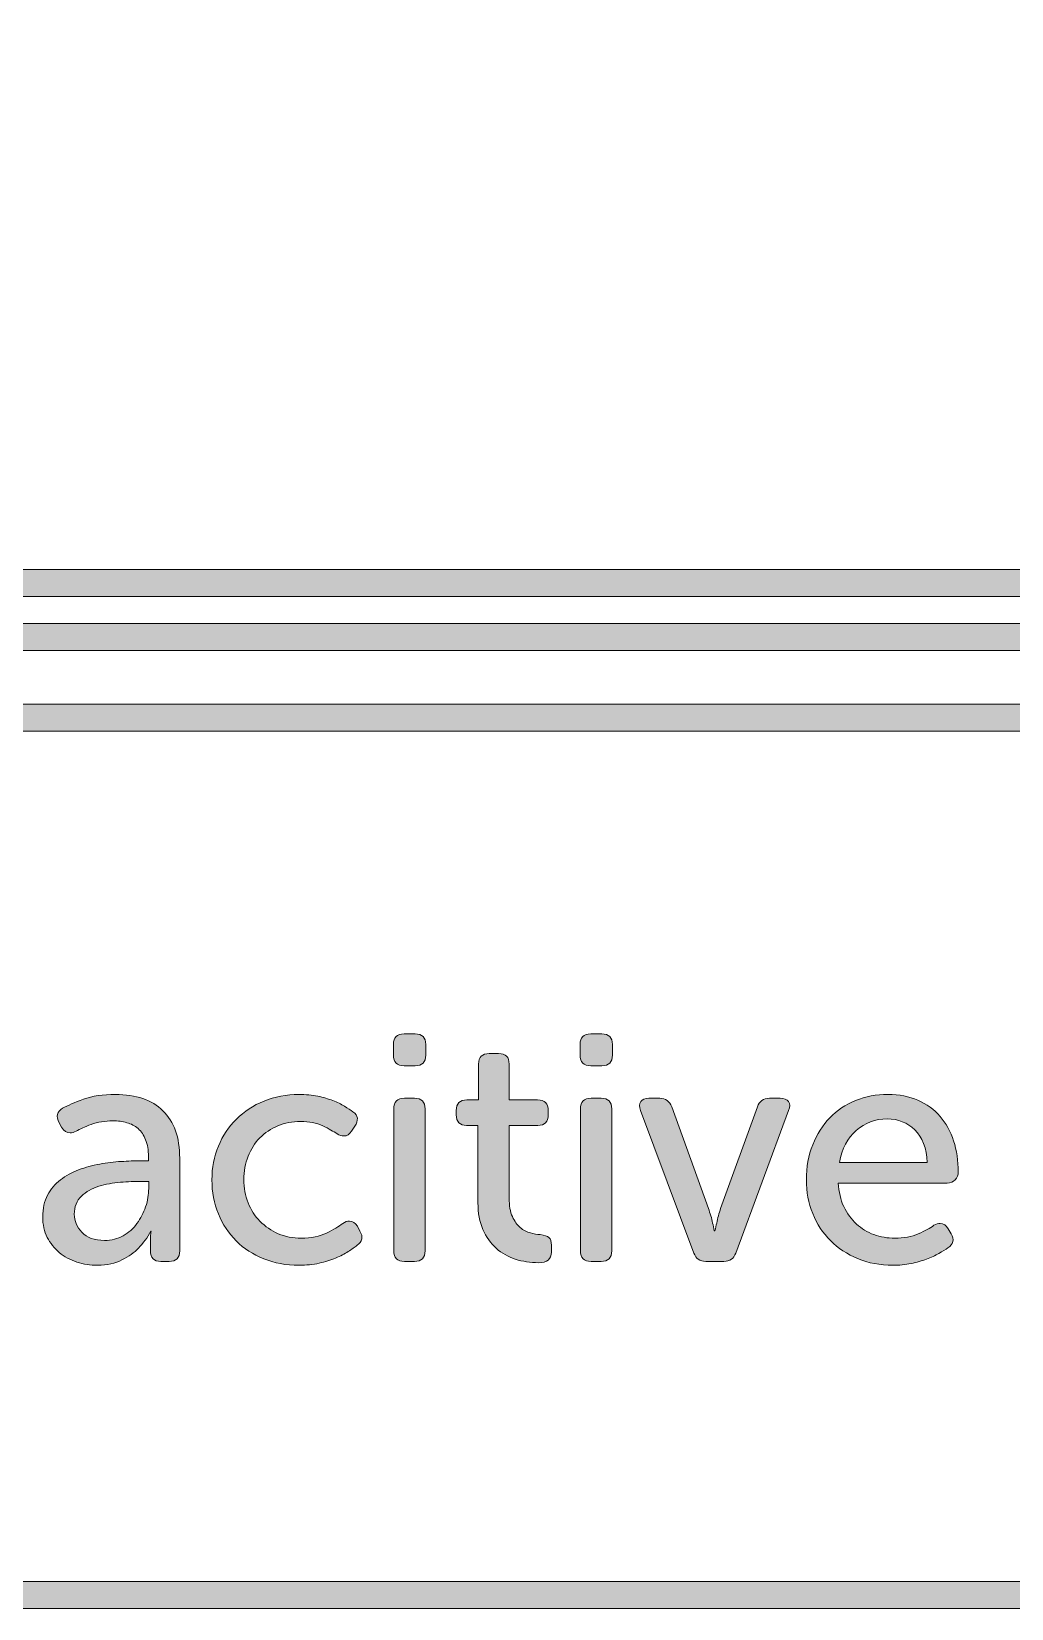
# Model space of a CAD drawing. Header units: inches. Extents: x 2.1 to 77.9, y -73.2 to -6.8.
# Drawn here: x 27.56 to 40.43, y -73.19 to -52.48 of the extents above; entities that cross this region are included whole.
import ezdxf

# ---------------------------------------------------------------- set-up
doc = ezdxf.new("R2010")
doc.units = ezdxf.units.IN
doc.header["$MEASUREMENT"] = 0
doc.layers.add('Calque 1', color=7, linetype='Continuous')

# ---------------------------------------------------------------- blocks, each defined once
blk = doc.blocks.new('block 2')
at = {"layer": 'Calque 1'}
h = blk.add_hatch(color=7, dxfattribs=at)
h.dxf.hatch_style = 2
h.paths.add_polyline_path([(65.382, -32.43), (14.618, -32.43), (14.618, -60.607), (65.382, -60.607)])
h.paths.add_polyline_path([(65.029, -32.782), (65.029, -60.254), (14.971, -60.254), (14.971, -32.782)])
at = {"layer": 'Calque 1', "lineweight": 0}
for points in [[(65.382, -32.43), (14.618, -32.43), (14.618, -60.607), (65.382, -60.607), (65.382, -32.43), (65.382, -32.43)], [(65.029, -32.782), (65.029, -60.254), (14.971, -60.254), (14.971, -32.782), (65.029, -32.782)]]:
    blk.add_lwpolyline(points, dxfattribs=at)
blk = doc.blocks.new('block 6')
at = {"layer": 'Calque 1'}
h = blk.add_hatch(color=7, dxfattribs=at)
h.dxf.hatch_style = 2
edge = h.paths.add_edge_path()
edge.add_spline(control_points=[(28.667, -66.44), (28.504, -66.44), (28.363, -66.461), (28.246, -66.504), (28.129, -66.546), (28.038, -66.586), (27.973, -66.622), (27.897, -66.665), (27.882, -66.728), (27.927, -66.813), (27.927, -66.813), (27.96, -66.872), (27.96, -66.872), (27.99, -66.92), (28.027, -66.944), (28.072, -66.944), (28.096, -66.944), (28.122, -66.937), (28.151, -66.923), (28.199, -66.895), (28.265, -66.865), (28.348, -66.834), (28.431, -66.803), (28.526, -66.787), (28.634, -66.787), (28.698, -66.787), (28.759, -66.795), (28.816, -66.811), (28.872, -66.826), (28.922, -66.852), (28.964, -66.889), (29.006, -66.926), (29.039, -66.974), (29.063, -67.035), (29.087, -67.096), (29.099, -67.17), (29.099, -67.257), (29.099, -67.257), (29.099, -67.312), (29.099, -67.312), (29.099, -67.312), (28.989, -67.312), (28.989, -67.312), (28.916, -67.312), (28.833, -67.315), (28.741, -67.321), (28.65, -67.326), (28.556, -67.338), (28.46, -67.355), (28.364, -67.372), (28.272, -67.397), (28.183, -67.431), (28.094, -67.465), (28.014, -67.509), (27.944, -67.562), (27.873, -67.616), (27.817, -67.683), (27.774, -67.763), (27.732, -67.844), (27.711, -67.939), (27.711, -68.049), (27.711, -68.151), (27.731, -68.24), (27.77, -68.318), (27.809, -68.395), (27.863, -68.462), (27.929, -68.517), (27.995, -68.572), (28.072, -68.614), (28.16, -68.642), (28.247, -68.67), (28.337, -68.684), (28.43, -68.684), (28.557, -68.684), (28.665, -68.661), (28.752, -68.614), (28.84, -68.568), (28.912, -68.516), (28.968, -68.46), (29.033, -68.395), (29.087, -68.32), (29.129, -68.235), (29.129, -68.235), (29.137, -68.235), (29.137, -68.235), (29.134, -68.247), (29.132, -68.258), (29.129, -68.269), (29.126, -68.28), (29.125, -68.295), (29.125, -68.311), (29.125, -68.328), (29.125, -68.347), (29.125, -68.367), (29.125, -68.367), (29.125, -68.493), (29.125, -68.493), (29.125, -68.587), (29.171, -68.633), (29.264, -68.633), (29.264, -68.633), (29.37, -68.633), (29.37, -68.633), (29.463, -68.633), (29.51, -68.587), (29.51, -68.493), (29.51, -68.493), (29.51, -67.279), (29.51, -67.279), (29.51, -67.005), (29.437, -66.797), (29.29, -66.654), (29.143, -66.512), (28.936, -66.44), (28.667, -66.44), (28.667, -66.44), (28.667, -66.44), (28.667, -66.44)], knot_values=[0, 0, 0, 0, 1, 1, 1, 2, 2, 2, 3, 3, 3, 4, 4, 4, 5, 5, 5, 6, 6, 6, 7, 7, 7, 8, 8, 8, 9, 9, 9, 10, 10, 10, 11, 11, 11, 12, 12, 12, 13, 13, 13, 14, 14, 14, 15, 15, 15, 16, 16, 16, 17, 17, 17, 18, 18, 18, 19, 19, 19, 20, 20, 20, 21, 21, 21, 22, 22, 22, 23, 23, 23, 24, 24, 24, 25, 25, 25, 26, 26, 26, 27, 27, 27, 28, 28, 28, 29, 29, 29, 30, 30, 30, 31, 31, 31, 32, 32, 32, 33, 33, 33, 34, 34, 34, 35, 35, 35, 36, 36, 36, 37, 37, 37, 38, 38, 38, 39, 39, 39, 39], degree=3, periodic=1)
edge = h.paths.add_edge_path()
edge.add_spline(control_points=[(28.524, -68.358), (28.391, -68.358), (28.291, -68.322), (28.225, -68.25), (28.159, -68.178), (28.126, -68.1), (28.126, -68.015), (28.126, -67.914), (28.157, -67.834), (28.219, -67.776), (28.281, -67.718), (28.357, -67.675), (28.447, -67.647), (28.538, -67.619), (28.632, -67.601), (28.731, -67.594), (28.83, -67.587), (28.917, -67.583), (28.994, -67.583), (28.994, -67.583), (29.103, -67.583), (29.103, -67.583), (29.103, -67.583), (29.103, -67.676), (29.103, -67.676), (29.103, -67.755), (29.09, -67.835), (29.063, -67.916), (29.036, -67.996), (28.998, -68.07), (28.949, -68.136), (28.9, -68.202), (28.839, -68.256), (28.767, -68.297), (28.695, -68.338), (28.614, -68.358), (28.524, -68.358), (28.524, -68.358), (28.524, -68.358), (28.524, -68.358)], knot_values=[0, 0, 0, 0, 1, 1, 1, 2, 2, 2, 3, 3, 3, 4, 4, 4, 5, 5, 5, 6, 6, 6, 7, 7, 7, 8, 8, 8, 9, 9, 9, 10, 10, 10, 11, 11, 11, 12, 12, 12, 13, 13, 13, 13], degree=3, periodic=1)
at = {"layer": 'Calque 1', "lineweight": 0}
for points, knots in [([(28.667, -66.44), (28.504, -66.44), (28.363, -66.461), (28.246, -66.504), (28.129, -66.546), (28.038, -66.586), (27.973, -66.622), (27.897, -66.665), (27.882, -66.728), (27.927, -66.813), (27.927, -66.813), (27.96, -66.872), (27.96, -66.872), (27.99, -66.92), (28.027, -66.944), (28.072, -66.944), (28.096, -66.944), (28.122, -66.937), (28.151, -66.923), (28.199, -66.895), (28.265, -66.865), (28.348, -66.834), (28.431, -66.803), (28.526, -66.787), (28.634, -66.787), (28.698, -66.787), (28.759, -66.795), (28.816, -66.811), (28.872, -66.826), (28.922, -66.852), (28.964, -66.889), (29.006, -66.926), (29.039, -66.974), (29.063, -67.035), (29.087, -67.096), (29.099, -67.17), (29.099, -67.257), (29.099, -67.257), (29.099, -67.312), (29.099, -67.312), (29.099, -67.312), (28.989, -67.312), (28.989, -67.312), (28.916, -67.312), (28.833, -67.315), (28.741, -67.321), (28.65, -67.326), (28.556, -67.338), (28.46, -67.355), (28.364, -67.372), (28.272, -67.397), (28.183, -67.431), (28.094, -67.465), (28.014, -67.509), (27.944, -67.562), (27.873, -67.616), (27.817, -67.683), (27.774, -67.763), (27.732, -67.844), (27.711, -67.939), (27.711, -68.049), (27.711, -68.151), (27.731, -68.24), (27.77, -68.318), (27.809, -68.395), (27.863, -68.462), (27.929, -68.517), (27.995, -68.572), (28.072, -68.614), (28.16, -68.642), (28.247, -68.67), (28.337, -68.684), (28.43, -68.684), (28.557, -68.684), (28.665, -68.661), (28.752, -68.614), (28.84, -68.568), (28.912, -68.516), (28.968, -68.46), (29.033, -68.395), (29.087, -68.32), (29.129, -68.235), (29.129, -68.235), (29.137, -68.235), (29.137, -68.235), (29.134, -68.247), (29.132, -68.258), (29.129, -68.269), (29.126, -68.28), (29.125, -68.295), (29.125, -68.311), (29.125, -68.328), (29.125, -68.347), (29.125, -68.367), (29.125, -68.367), (29.125, -68.493), (29.125, -68.493), (29.125, -68.587), (29.171, -68.633), (29.264, -68.633), (29.264, -68.633), (29.37, -68.633), (29.37, -68.633), (29.463, -68.633), (29.51, -68.587), (29.51, -68.493), (29.51, -68.493), (29.51, -67.279), (29.51, -67.279), (29.51, -67.005), (29.437, -66.797), (29.29, -66.654), (29.143, -66.512), (28.936, -66.44), (28.667, -66.44), (28.667, -66.44), (28.667, -66.44), (28.667, -66.44)], [0, 0, 0, 0, 1, 1, 1, 2, 2, 2, 3, 3, 3, 4, 4, 4, 5, 5, 5, 6, 6, 6, 7, 7, 7, 8, 8, 8, 9, 9, 9, 10, 10, 10, 11, 11, 11, 12, 12, 12, 13, 13, 13, 14, 14, 14, 15, 15, 15, 16, 16, 16, 17, 17, 17, 18, 18, 18, 19, 19, 19, 20, 20, 20, 21, 21, 21, 22, 22, 22, 23, 23, 23, 24, 24, 24, 25, 25, 25, 26, 26, 26, 27, 27, 27, 28, 28, 28, 29, 29, 29, 30, 30, 30, 31, 31, 31, 32, 32, 32, 33, 33, 33, 34, 34, 34, 35, 35, 35, 36, 36, 36, 37, 37, 37, 38, 38, 38, 39, 39, 39, 39]), ([(28.524, -68.358), (28.391, -68.358), (28.291, -68.322), (28.225, -68.25), (28.159, -68.178), (28.126, -68.1), (28.126, -68.015), (28.126, -67.914), (28.157, -67.834), (28.219, -67.776), (28.281, -67.718), (28.357, -67.675), (28.447, -67.647), (28.538, -67.619), (28.632, -67.601), (28.731, -67.594), (28.83, -67.587), (28.917, -67.583), (28.994, -67.583), (28.994, -67.583), (29.103, -67.583), (29.103, -67.583), (29.103, -67.583), (29.103, -67.676), (29.103, -67.676), (29.103, -67.755), (29.09, -67.835), (29.063, -67.916), (29.036, -67.996), (28.998, -68.07), (28.949, -68.136), (28.9, -68.202), (28.839, -68.256), (28.767, -68.297), (28.695, -68.338), (28.614, -68.358), (28.524, -68.358), (28.524, -68.358), (28.524, -68.358), (28.524, -68.358)], [0, 0, 0, 0, 1, 1, 1, 2, 2, 2, 3, 3, 3, 4, 4, 4, 5, 5, 5, 6, 6, 6, 7, 7, 7, 8, 8, 8, 9, 9, 9, 10, 10, 10, 11, 11, 11, 12, 12, 12, 13, 13, 13, 13])]:
    blk.add_open_spline(points, degree=3, knots=knots, dxfattribs=at)
blk = doc.blocks.new('block 7')
at = {"layer": 'Calque 1'}
h = blk.add_hatch(color=7, dxfattribs=at)
h.dxf.hatch_style = 2
edge = h.paths.add_edge_path()
edge.add_spline(control_points=[(31.076, -66.44), (30.91, -66.44), (30.757, -66.469), (30.617, -66.527), (30.477, -66.585), (30.356, -66.664), (30.255, -66.764), (30.154, -66.864), (30.074, -66.983), (30.018, -67.12), (29.961, -67.257), (29.933, -67.404), (29.933, -67.562), (29.933, -67.723), (29.961, -67.872), (30.018, -68.009), (30.074, -68.146), (30.153, -68.264), (30.253, -68.364), (30.353, -68.465), (30.473, -68.543), (30.613, -68.599), (30.752, -68.656), (30.907, -68.684), (31.076, -68.684), (31.172, -68.684), (31.26, -68.675), (31.341, -68.657), (31.421, -68.638), (31.493, -68.616), (31.557, -68.589), (31.62, -68.562), (31.675, -68.534), (31.722, -68.504), (31.769, -68.474), (31.807, -68.447), (31.838, -68.422), (31.909, -68.373), (31.922, -68.311), (31.876, -68.235), (31.876, -68.235), (31.843, -68.172), (31.843, -68.172), (31.814, -68.126), (31.779, -68.103), (31.739, -68.103), (31.713, -68.103), (31.684, -68.113), (31.652, -68.134), (31.601, -68.173), (31.53, -68.216), (31.438, -68.261), (31.347, -68.306), (31.236, -68.328), (31.106, -68.328), (30.996, -68.328), (30.895, -68.309), (30.803, -68.269), (30.712, -68.23), (30.632, -68.175), (30.564, -68.106), (30.496, -68.037), (30.444, -67.956), (30.407, -67.863), (30.371, -67.77), (30.352, -67.668), (30.352, -67.558), (30.352, -67.448), (30.371, -67.346), (30.407, -67.253), (30.444, -67.16), (30.496, -67.079), (30.562, -67.012), (30.628, -66.944), (30.707, -66.891), (30.799, -66.853), (30.891, -66.815), (30.99, -66.796), (31.097, -66.796), (31.21, -66.796), (31.307, -66.815), (31.388, -66.853), (31.468, -66.891), (31.531, -66.926), (31.576, -66.957), (31.609, -66.976), (31.639, -66.986), (31.666, -66.986), (31.706, -66.986), (31.739, -66.965), (31.766, -66.923), (31.766, -66.923), (31.809, -66.859), (31.809, -66.859), (31.834, -66.823), (31.845, -66.787), (31.843, -66.754), (31.84, -66.72), (31.82, -66.692), (31.783, -66.669), (31.755, -66.646), (31.719, -66.622), (31.675, -66.595), (31.631, -66.568), (31.58, -66.543), (31.521, -66.521), (31.462, -66.498), (31.395, -66.479), (31.322, -66.463), (31.248, -66.448), (31.166, -66.44), (31.076, -66.44), (31.076, -66.44), (31.076, -66.44), (31.076, -66.44)], knot_values=[0, 0, 0, 0, 1, 1, 1, 2, 2, 2, 3, 3, 3, 4, 4, 4, 5, 5, 5, 6, 6, 6, 7, 7, 7, 8, 8, 8, 9, 9, 9, 10, 10, 10, 11, 11, 11, 12, 12, 12, 13, 13, 13, 14, 14, 14, 15, 15, 15, 16, 16, 16, 17, 17, 17, 18, 18, 18, 19, 19, 19, 20, 20, 20, 21, 21, 21, 22, 22, 22, 23, 23, 23, 24, 24, 24, 25, 25, 25, 26, 26, 26, 27, 27, 27, 28, 28, 28, 29, 29, 29, 30, 30, 30, 31, 31, 31, 32, 32, 32, 33, 33, 33, 34, 34, 34, 35, 35, 35, 36, 36, 36, 37, 37, 37, 38, 38, 38, 38], degree=3, periodic=1)
at = {"layer": 'Calque 1', "lineweight": 0}
blk.add_open_spline([(31.076, -66.44), (30.91, -66.44), (30.757, -66.469), (30.617, -66.527), (30.477, -66.585), (30.356, -66.664), (30.255, -66.764), (30.154, -66.864), (30.074, -66.983), (30.018, -67.12), (29.961, -67.257), (29.933, -67.404), (29.933, -67.562), (29.933, -67.723), (29.961, -67.872), (30.018, -68.009), (30.074, -68.146), (30.153, -68.264), (30.253, -68.364), (30.353, -68.465), (30.473, -68.543), (30.613, -68.599), (30.752, -68.656), (30.907, -68.684), (31.076, -68.684), (31.172, -68.684), (31.26, -68.675), (31.341, -68.657), (31.421, -68.638), (31.493, -68.616), (31.557, -68.589), (31.62, -68.562), (31.675, -68.534), (31.722, -68.504), (31.769, -68.474), (31.807, -68.447), (31.838, -68.422), (31.909, -68.373), (31.922, -68.311), (31.876, -68.235), (31.876, -68.235), (31.843, -68.172), (31.843, -68.172), (31.814, -68.126), (31.779, -68.103), (31.739, -68.103), (31.713, -68.103), (31.684, -68.113), (31.652, -68.134), (31.601, -68.173), (31.53, -68.216), (31.438, -68.261), (31.347, -68.306), (31.236, -68.328), (31.106, -68.328), (30.996, -68.328), (30.895, -68.309), (30.803, -68.269), (30.712, -68.23), (30.632, -68.175), (30.564, -68.106), (30.496, -68.037), (30.444, -67.956), (30.407, -67.863), (30.371, -67.77), (30.352, -67.668), (30.352, -67.558), (30.352, -67.448), (30.371, -67.346), (30.407, -67.253), (30.444, -67.16), (30.496, -67.079), (30.562, -67.012), (30.628, -66.944), (30.707, -66.891), (30.799, -66.853), (30.891, -66.815), (30.99, -66.796), (31.097, -66.796), (31.21, -66.796), (31.307, -66.815), (31.388, -66.853), (31.468, -66.891), (31.531, -66.926), (31.576, -66.957), (31.609, -66.976), (31.639, -66.986), (31.666, -66.986), (31.706, -66.986), (31.739, -66.965), (31.766, -66.923), (31.766, -66.923), (31.809, -66.859), (31.809, -66.859), (31.834, -66.823), (31.845, -66.787), (31.843, -66.754), (31.84, -66.72), (31.82, -66.692), (31.783, -66.669), (31.755, -66.646), (31.719, -66.622), (31.675, -66.595), (31.631, -66.568), (31.58, -66.543), (31.521, -66.521), (31.462, -66.498), (31.395, -66.479), (31.322, -66.463), (31.248, -66.448), (31.166, -66.44), (31.076, -66.44), (31.076, -66.44), (31.076, -66.44), (31.076, -66.44)], degree=3, knots=[0, 0, 0, 0, 1, 1, 1, 2, 2, 2, 3, 3, 3, 4, 4, 4, 5, 5, 5, 6, 6, 6, 7, 7, 7, 8, 8, 8, 9, 9, 9, 10, 10, 10, 11, 11, 11, 12, 12, 12, 13, 13, 13, 14, 14, 14, 15, 15, 15, 16, 16, 16, 17, 17, 17, 18, 18, 18, 19, 19, 19, 20, 20, 20, 21, 21, 21, 22, 22, 22, 23, 23, 23, 24, 24, 24, 25, 25, 25, 26, 26, 26, 27, 27, 27, 28, 28, 28, 29, 29, 29, 30, 30, 30, 31, 31, 31, 32, 32, 32, 33, 33, 33, 34, 34, 34, 35, 35, 35, 36, 36, 36, 37, 37, 37, 38, 38, 38, 38], dxfattribs=at)
blk = doc.blocks.new('block 8')
at = {"layer": 'Calque 1'}
h = blk.add_hatch(color=7, dxfattribs=at)
h.dxf.hatch_style = 2
edge = h.paths.add_edge_path()
edge.add_spline(control_points=[(32.6, -65.645), (32.6, -65.645), (32.456, -65.645), (32.456, -65.645), (32.363, -65.645), (32.316, -65.691), (32.316, -65.784), (32.316, -65.784), (32.316, -65.924), (32.316, -65.924), (32.316, -66.017), (32.363, -66.063), (32.456, -66.063), (32.456, -66.063), (32.6, -66.063), (32.6, -66.063), (32.693, -66.063), (32.74, -66.017), (32.74, -65.924), (32.74, -65.924), (32.74, -65.784), (32.74, -65.784), (32.74, -65.691), (32.693, -65.645), (32.6, -65.645), (32.6, -65.645), (32.6, -65.645), (32.6, -65.645)], knot_values=[0, 0, 0, 0, 1, 1, 1, 2, 2, 2, 3, 3, 3, 4, 4, 4, 5, 5, 5, 6, 6, 6, 7, 7, 7, 8, 8, 8, 9, 9, 9, 9], degree=3, periodic=1)
edge = h.paths.add_edge_path()
edge.add_spline(control_points=[(32.592, -66.491), (32.592, -66.491), (32.46, -66.491), (32.46, -66.491), (32.367, -66.491), (32.321, -66.538), (32.321, -66.631), (32.321, -66.631), (32.321, -68.493), (32.321, -68.493), (32.321, -68.587), (32.367, -68.633), (32.46, -68.633), (32.46, -68.633), (32.592, -68.633), (32.592, -68.633), (32.685, -68.633), (32.731, -68.587), (32.731, -68.493), (32.731, -68.493), (32.731, -66.631), (32.731, -66.631), (32.731, -66.538), (32.685, -66.491), (32.592, -66.491), (32.592, -66.491), (32.592, -66.491), (32.592, -66.491)], knot_values=[0, 0, 0, 0, 1, 1, 1, 2, 2, 2, 3, 3, 3, 4, 4, 4, 5, 5, 5, 6, 6, 6, 7, 7, 7, 8, 8, 8, 9, 9, 9, 9], degree=3, periodic=1)
at = {"layer": 'Calque 1', "lineweight": 0}
for points in [[(32.6, -65.645), (32.6, -65.645), (32.456, -65.645), (32.456, -65.645), (32.363, -65.645), (32.316, -65.691), (32.316, -65.784), (32.316, -65.784), (32.316, -65.924), (32.316, -65.924), (32.316, -66.017), (32.363, -66.063), (32.456, -66.063), (32.456, -66.063), (32.6, -66.063), (32.6, -66.063), (32.693, -66.063), (32.74, -66.017), (32.74, -65.924), (32.74, -65.924), (32.74, -65.784), (32.74, -65.784), (32.74, -65.691), (32.693, -65.645), (32.6, -65.645), (32.6, -65.645), (32.6, -65.645), (32.6, -65.645)], [(32.592, -66.491), (32.592, -66.491), (32.46, -66.491), (32.46, -66.491), (32.367, -66.491), (32.321, -66.538), (32.321, -66.631), (32.321, -66.631), (32.321, -68.493), (32.321, -68.493), (32.321, -68.587), (32.367, -68.633), (32.46, -68.633), (32.46, -68.633), (32.592, -68.633), (32.592, -68.633), (32.685, -68.633), (32.731, -68.587), (32.731, -68.493), (32.731, -68.493), (32.731, -66.631), (32.731, -66.631), (32.731, -66.538), (32.685, -66.491), (32.592, -66.491), (32.592, -66.491), (32.592, -66.491), (32.592, -66.491)]]:
    blk.add_open_spline(points, degree=3, knots=[0, 0, 0, 0, 1, 1, 1, 2, 2, 2, 3, 3, 3, 4, 4, 4, 5, 5, 5, 6, 6, 6, 7, 7, 7, 8, 8, 8, 9, 9, 9, 9], dxfattribs=at)
blk = doc.blocks.new('block 9')
at = {"layer": 'Calque 1'}
h = blk.add_hatch(color=7, dxfattribs=at)
h.dxf.hatch_style = 2
edge = h.paths.add_edge_path()
edge.add_spline(control_points=[(33.697, -65.903), (33.697, -65.903), (33.574, -65.903), (33.574, -65.903), (33.481, -65.903), (33.434, -65.949), (33.434, -66.042), (33.434, -66.042), (33.434, -66.512), (33.434, -66.512), (33.434, -66.512), (33.282, -66.512), (33.282, -66.512), (33.189, -66.512), (33.142, -66.559), (33.142, -66.652), (33.142, -66.652), (33.142, -66.707), (33.142, -66.707), (33.142, -66.8), (33.187, -66.847), (33.278, -66.847), (33.278, -66.847), (33.426, -66.847), (33.426, -66.847), (33.426, -66.847), (33.426, -67.863), (33.426, -67.863), (33.426, -67.998), (33.447, -68.115), (33.491, -68.214), (33.535, -68.313), (33.593, -68.395), (33.665, -68.46), (33.737, -68.525), (33.821, -68.573), (33.917, -68.604), (34.013, -68.635), (34.114, -68.65), (34.222, -68.65), (34.335, -68.65), (34.391, -68.604), (34.391, -68.511), (34.391, -68.511), (34.391, -68.422), (34.391, -68.422), (34.391, -68.373), (34.38, -68.34), (34.359, -68.32), (34.338, -68.3), (34.299, -68.288), (34.243, -68.282), (34.203, -68.279), (34.16, -68.271), (34.114, -68.259), (34.067, -68.246), (34.023, -68.223), (33.982, -68.189), (33.941, -68.155), (33.907, -68.107), (33.879, -68.045), (33.85, -67.983), (33.836, -67.901), (33.836, -67.799), (33.836, -67.799), (33.836, -66.847), (33.836, -66.847), (33.836, -66.847), (34.213, -66.847), (34.213, -66.847), (34.304, -66.847), (34.349, -66.8), (34.349, -66.707), (34.349, -66.707), (34.349, -66.652), (34.349, -66.652), (34.349, -66.559), (34.302, -66.512), (34.209, -66.512), (34.209, -66.512), (33.836, -66.512), (33.836, -66.512), (33.836, -66.512), (33.836, -66.042), (33.836, -66.042), (33.836, -65.949), (33.79, -65.903), (33.697, -65.903), (33.697, -65.903), (33.697, -65.903), (33.697, -65.903)], knot_values=[0, 0, 0, 0, 1, 1, 1, 2, 2, 2, 3, 3, 3, 4, 4, 4, 5, 5, 5, 6, 6, 6, 7, 7, 7, 8, 8, 8, 9, 9, 9, 10, 10, 10, 11, 11, 11, 12, 12, 12, 13, 13, 13, 14, 14, 14, 15, 15, 15, 16, 16, 16, 17, 17, 17, 18, 18, 18, 19, 19, 19, 20, 20, 20, 21, 21, 21, 22, 22, 22, 23, 23, 23, 24, 24, 24, 25, 25, 25, 26, 26, 26, 27, 27, 27, 28, 28, 28, 29, 29, 29, 30, 30, 30, 30], degree=3, periodic=1)
at = {"layer": 'Calque 1', "lineweight": 0}
blk.add_open_spline([(33.697, -65.903), (33.697, -65.903), (33.574, -65.903), (33.574, -65.903), (33.481, -65.903), (33.434, -65.949), (33.434, -66.042), (33.434, -66.042), (33.434, -66.512), (33.434, -66.512), (33.434, -66.512), (33.282, -66.512), (33.282, -66.512), (33.189, -66.512), (33.142, -66.559), (33.142, -66.652), (33.142, -66.652), (33.142, -66.707), (33.142, -66.707), (33.142, -66.8), (33.187, -66.847), (33.278, -66.847), (33.278, -66.847), (33.426, -66.847), (33.426, -66.847), (33.426, -66.847), (33.426, -67.863), (33.426, -67.863), (33.426, -67.998), (33.447, -68.115), (33.491, -68.214), (33.535, -68.313), (33.593, -68.395), (33.665, -68.46), (33.737, -68.525), (33.821, -68.573), (33.917, -68.604), (34.013, -68.635), (34.114, -68.65), (34.222, -68.65), (34.335, -68.65), (34.391, -68.604), (34.391, -68.511), (34.391, -68.511), (34.391, -68.422), (34.391, -68.422), (34.391, -68.373), (34.38, -68.34), (34.359, -68.32), (34.338, -68.3), (34.299, -68.288), (34.243, -68.282), (34.203, -68.279), (34.16, -68.271), (34.114, -68.259), (34.067, -68.246), (34.023, -68.223), (33.982, -68.189), (33.941, -68.155), (33.907, -68.107), (33.879, -68.045), (33.85, -67.983), (33.836, -67.901), (33.836, -67.799), (33.836, -67.799), (33.836, -66.847), (33.836, -66.847), (33.836, -66.847), (34.213, -66.847), (34.213, -66.847), (34.304, -66.847), (34.349, -66.8), (34.349, -66.707), (34.349, -66.707), (34.349, -66.652), (34.349, -66.652), (34.349, -66.559), (34.302, -66.512), (34.209, -66.512), (34.209, -66.512), (33.836, -66.512), (33.836, -66.512), (33.836, -66.512), (33.836, -66.042), (33.836, -66.042), (33.836, -65.949), (33.79, -65.903), (33.697, -65.903), (33.697, -65.903), (33.697, -65.903), (33.697, -65.903)], degree=3, knots=[0, 0, 0, 0, 1, 1, 1, 2, 2, 2, 3, 3, 3, 4, 4, 4, 5, 5, 5, 6, 6, 6, 7, 7, 7, 8, 8, 8, 9, 9, 9, 10, 10, 10, 11, 11, 11, 12, 12, 12, 13, 13, 13, 14, 14, 14, 15, 15, 15, 16, 16, 16, 17, 17, 17, 18, 18, 18, 19, 19, 19, 20, 20, 20, 21, 21, 21, 22, 22, 22, 23, 23, 23, 24, 24, 24, 25, 25, 25, 26, 26, 26, 27, 27, 27, 28, 28, 28, 29, 29, 29, 30, 30, 30, 30], dxfattribs=at)
blk = doc.blocks.new('block 10')
at = {"layer": 'Calque 1'}
h = blk.add_hatch(color=7, dxfattribs=at)
h.dxf.hatch_style = 2
edge = h.paths.add_edge_path()
edge.add_spline(control_points=[(35.051, -65.645), (35.051, -65.645), (34.907, -65.645), (34.907, -65.645), (34.814, -65.645), (34.768, -65.691), (34.768, -65.784), (34.768, -65.784), (34.768, -65.924), (34.768, -65.924), (34.768, -66.017), (34.814, -66.063), (34.907, -66.063), (34.907, -66.063), (35.051, -66.063), (35.051, -66.063), (35.144, -66.063), (35.191, -66.017), (35.191, -65.924), (35.191, -65.924), (35.191, -65.784), (35.191, -65.784), (35.191, -65.691), (35.144, -65.645), (35.051, -65.645), (35.051, -65.645), (35.051, -65.645), (35.051, -65.645)], knot_values=[0, 0, 0, 0, 1, 1, 1, 2, 2, 2, 3, 3, 3, 4, 4, 4, 5, 5, 5, 6, 6, 6, 7, 7, 7, 8, 8, 8, 9, 9, 9, 9], degree=3, periodic=1)
edge = h.paths.add_edge_path()
edge.add_spline(control_points=[(35.043, -66.491), (35.043, -66.491), (34.912, -66.491), (34.912, -66.491), (34.818, -66.491), (34.772, -66.538), (34.772, -66.631), (34.772, -66.631), (34.772, -68.493), (34.772, -68.493), (34.772, -68.587), (34.818, -68.633), (34.912, -68.633), (34.912, -68.633), (35.043, -68.633), (35.043, -68.633), (35.136, -68.633), (35.182, -68.587), (35.182, -68.493), (35.182, -68.493), (35.182, -66.631), (35.182, -66.631), (35.182, -66.538), (35.136, -66.491), (35.043, -66.491), (35.043, -66.491), (35.043, -66.491), (35.043, -66.491)], knot_values=[0, 0, 0, 0, 1, 1, 1, 2, 2, 2, 3, 3, 3, 4, 4, 4, 5, 5, 5, 6, 6, 6, 7, 7, 7, 8, 8, 8, 9, 9, 9, 9], degree=3, periodic=1)
at = {"layer": 'Calque 1', "lineweight": 0}
for points in [[(35.051, -65.645), (35.051, -65.645), (34.907, -65.645), (34.907, -65.645), (34.814, -65.645), (34.768, -65.691), (34.768, -65.784), (34.768, -65.784), (34.768, -65.924), (34.768, -65.924), (34.768, -66.017), (34.814, -66.063), (34.907, -66.063), (34.907, -66.063), (35.051, -66.063), (35.051, -66.063), (35.144, -66.063), (35.191, -66.017), (35.191, -65.924), (35.191, -65.924), (35.191, -65.784), (35.191, -65.784), (35.191, -65.691), (35.144, -65.645), (35.051, -65.645), (35.051, -65.645), (35.051, -65.645), (35.051, -65.645)], [(35.043, -66.491), (35.043, -66.491), (34.912, -66.491), (34.912, -66.491), (34.818, -66.491), (34.772, -66.538), (34.772, -66.631), (34.772, -66.631), (34.772, -68.493), (34.772, -68.493), (34.772, -68.587), (34.818, -68.633), (34.912, -68.633), (34.912, -68.633), (35.043, -68.633), (35.043, -68.633), (35.136, -68.633), (35.182, -68.587), (35.182, -68.493), (35.182, -68.493), (35.182, -66.631), (35.182, -66.631), (35.182, -66.538), (35.136, -66.491), (35.043, -66.491), (35.043, -66.491), (35.043, -66.491), (35.043, -66.491)]]:
    blk.add_open_spline(points, degree=3, knots=[0, 0, 0, 0, 1, 1, 1, 2, 2, 2, 3, 3, 3, 4, 4, 4, 5, 5, 5, 6, 6, 6, 7, 7, 7, 8, 8, 8, 9, 9, 9, 9], dxfattribs=at)
blk = doc.blocks.new('block 11')
at = {"layer": 'Calque 1'}
h = blk.add_hatch(color=7, dxfattribs=at)
h.dxf.hatch_style = 2
edge = h.paths.add_edge_path()
edge.add_spline(control_points=[(37.396, -66.491), (37.396, -66.491), (37.253, -66.491), (37.253, -66.491), (37.173, -66.491), (37.121, -66.529), (37.096, -66.605), (37.096, -66.605), (36.613, -67.939), (36.613, -67.939), (36.602, -67.97), (36.592, -68.002), (36.583, -68.034), (36.575, -68.067), (36.568, -68.099), (36.562, -68.13), (36.554, -68.163), (36.546, -68.197), (36.537, -68.231), (36.537, -68.231), (36.528, -68.231), (36.528, -68.231), (36.523, -68.197), (36.516, -68.163), (36.507, -68.13), (36.501, -68.099), (36.494, -68.067), (36.484, -68.034), (36.474, -68.002), (36.464, -67.97), (36.452, -67.939), (36.452, -67.939), (35.97, -66.605), (35.97, -66.605), (35.944, -66.529), (35.892, -66.491), (35.813, -66.491), (35.813, -66.491), (35.669, -66.491), (35.669, -66.491), (35.619, -66.491), (35.583, -66.506), (35.563, -66.535), (35.543, -66.565), (35.542, -66.604), (35.559, -66.652), (35.559, -66.652), (36.262, -68.523), (36.262, -68.523), (36.287, -68.597), (36.339, -68.633), (36.418, -68.633), (36.418, -68.633), (36.655, -68.633), (36.655, -68.633), (36.734, -68.633), (36.787, -68.597), (36.812, -68.523), (36.812, -68.523), (37.506, -66.652), (37.506, -66.652), (37.526, -66.604), (37.525, -66.565), (37.504, -66.535), (37.483, -66.506), (37.447, -66.491), (37.396, -66.491), (37.396, -66.491), (37.396, -66.491), (37.396, -66.491)], knot_values=[0, 0, 0, 0, 1, 1, 1, 2, 2, 2, 3, 3, 3, 4, 4, 4, 5, 5, 5, 6, 6, 6, 7, 7, 7, 8, 8, 8, 9, 9, 9, 10, 10, 10, 11, 11, 11, 12, 12, 12, 13, 13, 13, 14, 14, 14, 15, 15, 15, 16, 16, 16, 17, 17, 17, 18, 18, 18, 19, 19, 19, 20, 20, 20, 21, 21, 21, 22, 22, 22, 23, 23, 23, 23], degree=3, periodic=1)
at = {"layer": 'Calque 1', "lineweight": 0}
blk.add_open_spline([(37.396, -66.491), (37.396, -66.491), (37.253, -66.491), (37.253, -66.491), (37.173, -66.491), (37.121, -66.529), (37.096, -66.605), (37.096, -66.605), (36.613, -67.939), (36.613, -67.939), (36.602, -67.97), (36.592, -68.002), (36.583, -68.034), (36.575, -68.067), (36.568, -68.099), (36.562, -68.13), (36.554, -68.163), (36.546, -68.197), (36.537, -68.231), (36.537, -68.231), (36.528, -68.231), (36.528, -68.231), (36.523, -68.197), (36.516, -68.163), (36.507, -68.13), (36.501, -68.099), (36.494, -68.067), (36.484, -68.034), (36.474, -68.002), (36.464, -67.97), (36.452, -67.939), (36.452, -67.939), (35.97, -66.605), (35.97, -66.605), (35.944, -66.529), (35.892, -66.491), (35.813, -66.491), (35.813, -66.491), (35.669, -66.491), (35.669, -66.491), (35.619, -66.491), (35.583, -66.506), (35.563, -66.535), (35.543, -66.565), (35.542, -66.604), (35.559, -66.652), (35.559, -66.652), (36.262, -68.523), (36.262, -68.523), (36.287, -68.597), (36.339, -68.633), (36.418, -68.633), (36.418, -68.633), (36.655, -68.633), (36.655, -68.633), (36.734, -68.633), (36.787, -68.597), (36.812, -68.523), (36.812, -68.523), (37.506, -66.652), (37.506, -66.652), (37.526, -66.604), (37.525, -66.565), (37.504, -66.535), (37.483, -66.506), (37.447, -66.491), (37.396, -66.491), (37.396, -66.491), (37.396, -66.491), (37.396, -66.491)], degree=3, knots=[0, 0, 0, 0, 1, 1, 1, 2, 2, 2, 3, 3, 3, 4, 4, 4, 5, 5, 5, 6, 6, 6, 7, 7, 7, 8, 8, 8, 9, 9, 9, 10, 10, 10, 11, 11, 11, 12, 12, 12, 13, 13, 13, 14, 14, 14, 15, 15, 15, 16, 16, 16, 17, 17, 17, 18, 18, 18, 19, 19, 19, 20, 20, 20, 21, 21, 21, 22, 22, 22, 23, 23, 23, 23], dxfattribs=at)
blk = doc.blocks.new('block 12')
at = {"layer": 'Calque 1'}
h = blk.add_hatch(color=7, dxfattribs=at)
h.dxf.hatch_style = 2
edge = h.paths.add_edge_path()
edge.add_spline(control_points=[(38.81, -66.44), (38.658, -66.44), (38.516, -66.467), (38.385, -66.521), (38.254, -66.574), (38.141, -66.65), (38.046, -66.747), (37.952, -66.844), (37.877, -66.962), (37.822, -67.101), (37.767, -67.239), (37.739, -67.393), (37.739, -67.562), (37.739, -67.72), (37.767, -67.868), (37.822, -68.004), (37.877, -68.142), (37.955, -68.26), (38.055, -68.36), (38.155, -68.46), (38.274, -68.539), (38.412, -68.597), (38.551, -68.655), (38.705, -68.684), (38.874, -68.684), (38.959, -68.684), (39.038, -68.676), (39.113, -68.661), (39.188, -68.645), (39.255, -68.626), (39.316, -68.604), (39.377, -68.581), (39.431, -68.556), (39.479, -68.529), (39.527, -68.503), (39.567, -68.478), (39.598, -68.455), (39.634, -68.433), (39.656, -68.405), (39.663, -68.373), (39.67, -68.34), (39.663, -68.306), (39.64, -68.269), (39.64, -68.269), (39.602, -68.206), (39.602, -68.206), (39.575, -68.158), (39.54, -68.134), (39.497, -68.134), (39.472, -68.134), (39.443, -68.142), (39.412, -68.159), (39.363, -68.196), (39.296, -68.233), (39.208, -68.271), (39.121, -68.309), (39.018, -68.328), (38.899, -68.328), (38.803, -68.328), (38.712, -68.313), (38.626, -68.282), (38.54, -68.251), (38.463, -68.204), (38.396, -68.142), (38.328, -68.08), (38.273, -68.004), (38.23, -67.914), (38.188, -67.823), (38.164, -67.72), (38.158, -67.604), (38.158, -67.604), (39.589, -67.604), (39.589, -67.604), (39.632, -67.604), (39.666, -67.59), (39.693, -67.562), (39.72, -67.534), (39.733, -67.5), (39.733, -67.46), (39.733, -67.311), (39.713, -67.174), (39.672, -67.05), (39.631, -66.926), (39.572, -66.819), (39.494, -66.728), (39.416, -66.638), (39.32, -66.567), (39.204, -66.517), (39.088, -66.466), (38.957, -66.44), (38.81, -66.44), (38.81, -66.44), (38.81, -66.44), (38.81, -66.44)], knot_values=[0, 0, 0, 0, 1, 1, 1, 2, 2, 2, 3, 3, 3, 4, 4, 4, 5, 5, 5, 6, 6, 6, 7, 7, 7, 8, 8, 8, 9, 9, 9, 10, 10, 10, 11, 11, 11, 12, 12, 12, 13, 13, 13, 14, 14, 14, 15, 15, 15, 16, 16, 16, 17, 17, 17, 18, 18, 18, 19, 19, 19, 20, 20, 20, 21, 21, 21, 22, 22, 22, 23, 23, 23, 24, 24, 24, 25, 25, 25, 26, 26, 26, 27, 27, 27, 28, 28, 28, 29, 29, 29, 30, 30, 30, 31, 31, 31, 31], degree=3, periodic=1)
edge = h.paths.add_edge_path()
edge.add_spline(control_points=[(38.175, -67.334), (38.206, -67.153), (38.279, -67.013), (38.393, -66.912), (38.508, -66.812), (38.644, -66.762), (38.802, -66.762), (38.943, -66.762), (39.064, -66.81), (39.164, -66.906), (39.264, -67.002), (39.317, -67.145), (39.323, -67.334), (39.323, -67.334), (38.175, -67.334), (38.175, -67.334), (38.175, -67.334), (38.175, -67.334), (38.175, -67.334)], knot_values=[0, 0, 0, 0, 1, 1, 1, 2, 2, 2, 3, 3, 3, 4, 4, 4, 5, 5, 5, 6, 6, 6, 6], degree=3, periodic=1)
at = {"layer": 'Calque 1', "lineweight": 0}
for points, knots in [([(38.81, -66.44), (38.658, -66.44), (38.516, -66.467), (38.385, -66.521), (38.254, -66.574), (38.141, -66.65), (38.046, -66.747), (37.952, -66.844), (37.877, -66.962), (37.822, -67.101), (37.767, -67.239), (37.739, -67.393), (37.739, -67.562), (37.739, -67.72), (37.767, -67.868), (37.822, -68.004), (37.877, -68.142), (37.955, -68.26), (38.055, -68.36), (38.155, -68.46), (38.274, -68.539), (38.412, -68.597), (38.551, -68.655), (38.705, -68.684), (38.874, -68.684), (38.959, -68.684), (39.038, -68.676), (39.113, -68.661), (39.188, -68.645), (39.255, -68.626), (39.316, -68.604), (39.377, -68.581), (39.431, -68.556), (39.479, -68.529), (39.527, -68.503), (39.567, -68.478), (39.598, -68.455), (39.634, -68.433), (39.656, -68.405), (39.663, -68.373), (39.67, -68.34), (39.663, -68.306), (39.64, -68.269), (39.64, -68.269), (39.602, -68.206), (39.602, -68.206), (39.575, -68.158), (39.54, -68.134), (39.497, -68.134), (39.472, -68.134), (39.443, -68.142), (39.412, -68.159), (39.363, -68.196), (39.296, -68.233), (39.208, -68.271), (39.121, -68.309), (39.018, -68.328), (38.899, -68.328), (38.803, -68.328), (38.712, -68.313), (38.626, -68.282), (38.54, -68.251), (38.463, -68.204), (38.396, -68.142), (38.328, -68.08), (38.273, -68.004), (38.23, -67.914), (38.188, -67.823), (38.164, -67.72), (38.158, -67.604), (38.158, -67.604), (39.589, -67.604), (39.589, -67.604), (39.632, -67.604), (39.666, -67.59), (39.693, -67.562), (39.72, -67.534), (39.733, -67.5), (39.733, -67.46), (39.733, -67.311), (39.713, -67.174), (39.672, -67.05), (39.631, -66.926), (39.572, -66.819), (39.494, -66.728), (39.416, -66.638), (39.32, -66.567), (39.204, -66.517), (39.088, -66.466), (38.957, -66.44), (38.81, -66.44), (38.81, -66.44), (38.81, -66.44), (38.81, -66.44)], [0, 0, 0, 0, 1, 1, 1, 2, 2, 2, 3, 3, 3, 4, 4, 4, 5, 5, 5, 6, 6, 6, 7, 7, 7, 8, 8, 8, 9, 9, 9, 10, 10, 10, 11, 11, 11, 12, 12, 12, 13, 13, 13, 14, 14, 14, 15, 15, 15, 16, 16, 16, 17, 17, 17, 18, 18, 18, 19, 19, 19, 20, 20, 20, 21, 21, 21, 22, 22, 22, 23, 23, 23, 24, 24, 24, 25, 25, 25, 26, 26, 26, 27, 27, 27, 28, 28, 28, 29, 29, 29, 30, 30, 30, 31, 31, 31, 31]), ([(38.175, -67.334), (38.206, -67.153), (38.279, -67.013), (38.393, -66.912), (38.508, -66.812), (38.644, -66.762), (38.802, -66.762), (38.943, -66.762), (39.064, -66.81), (39.164, -66.906), (39.264, -67.002), (39.317, -67.145), (39.323, -67.334), (39.323, -67.334), (38.175, -67.334), (38.175, -67.334), (38.175, -67.334), (38.175, -67.334), (38.175, -67.334)], [0, 0, 0, 0, 1, 1, 1, 2, 2, 2, 3, 3, 3, 4, 4, 4, 5, 5, 5, 6, 6, 6, 6])]:
    blk.add_open_spline(points, degree=3, knots=knots, dxfattribs=at)
blk = doc.blocks.new('block 24')
at = {"layer": 'Calque 1'}
h = blk.add_hatch(color=7, dxfattribs=at)
h.dxf.hatch_style = 2
h.paths.add_polyline_path([(65.382, -59.546), (14.618, -59.546), (14.618, -61.667), (65.382, -61.667)])
h.paths.add_polyline_path([(65.03, -59.899), (65.03, -61.315), (14.97, -61.315), (14.97, -59.899)])
at = {"layer": 'Calque 1', "lineweight": 0}
for points in [[(65.382, -59.546), (14.618, -59.546), (14.618, -61.667), (65.382, -61.667), (65.382, -59.546), (65.382, -59.546)], [(65.03, -59.899), (65.03, -61.315), (14.97, -61.315), (14.97, -59.899), (65.03, -59.899)]]:
    blk.add_lwpolyline(points, dxfattribs=at)
blk = doc.blocks.new('block 29')
at = {"layer": 'Calque 1'}
h = blk.add_hatch(color=7, dxfattribs=at)
h.dxf.hatch_style = 2
edge = h.paths.add_edge_path()
edge.add_spline(control_points=[(72.882, -6.808), (72.882, -6.808), (7.118, -6.808), (7.118, -6.808), (4.356, -6.808), (2.118, -9.047), (2.118, -11.808), (2.118, -11.808), (2.118, -68.192), (2.118, -68.192), (2.118, -70.953), (4.356, -73.192), (7.118, -73.192), (7.118, -73.192), (72.882, -73.192), (72.882, -73.192), (75.644, -73.192), (77.882, -70.953), (77.882, -68.192), (77.882, -68.192), (77.882, -11.808), (77.882, -11.808), (77.882, -9.047), (75.644, -6.808), (72.882, -6.808), (72.882, -6.808), (72.882, -6.808), (72.882, -6.808)], knot_values=[0, 0, 0, 0, 1, 1, 1, 2, 2, 2, 3, 3, 3, 4, 4, 4, 5, 5, 5, 6, 6, 6, 7, 7, 7, 8, 8, 8, 9, 9, 9, 9], degree=3, periodic=1)
edge = h.paths.add_edge_path()
edge.add_spline(control_points=[(72.882, -7.161), (75.444, -7.161), (77.529, -9.246), (77.529, -11.808), (77.529, -11.808), (77.529, -68.192), (77.529, -68.192), (77.529, -70.754), (75.444, -72.839), (72.882, -72.839), (72.882, -72.839), (7.118, -72.839), (7.118, -72.839), (4.556, -72.839), (2.471, -70.754), (2.471, -68.192), (2.471, -68.192), (2.471, -11.808), (2.471, -11.808), (2.471, -9.246), (4.556, -7.161), (7.118, -7.161), (7.118, -7.161), (72.882, -7.161), (72.882, -7.161)], knot_values=[0, 0, 0, 0, 0.352778, 0.352778, 0.352778, 0.705556, 0.705556, 0.705556, 1.058333, 1.058333, 1.058333, 1.411111, 1.411111, 1.411111, 1.763889, 1.763889, 1.763889, 2.116667, 2.116667, 2.116667, 2.469444, 2.469444, 2.469444, 2.822222, 2.822222, 2.822222, 2.822222], degree=3, periodic=0)
edge.add_line((72.882, -7.161), (72.882, -7.161))
at = {"layer": 'Calque 1', "lineweight": 0}
for points, knots in [([(72.882, -6.808), (72.882, -6.808), (7.118, -6.808), (7.118, -6.808), (4.356, -6.808), (2.118, -9.047), (2.118, -11.808), (2.118, -11.808), (2.118, -68.192), (2.118, -68.192), (2.118, -70.953), (4.356, -73.192), (7.118, -73.192), (7.118, -73.192), (72.882, -73.192), (72.882, -73.192), (75.644, -73.192), (77.882, -70.953), (77.882, -68.192), (77.882, -68.192), (77.882, -11.808), (77.882, -11.808), (77.882, -9.047), (75.644, -6.808), (72.882, -6.808), (72.882, -6.808), (72.882, -6.808), (72.882, -6.808)], [0, 0, 0, 0, 1, 1, 1, 2, 2, 2, 3, 3, 3, 4, 4, 4, 5, 5, 5, 6, 6, 6, 7, 7, 7, 8, 8, 8, 9, 9, 9, 9]), ([(72.882, -7.161), (75.444, -7.161), (77.529, -9.246), (77.529, -11.808), (77.529, -11.808), (77.529, -68.192), (77.529, -68.192), (77.529, -70.754), (75.444, -72.839), (72.882, -72.839), (72.882, -72.839), (7.118, -72.839), (7.118, -72.839), (4.556, -72.839), (2.471, -70.754), (2.471, -68.192), (2.471, -68.192), (2.471, -11.808), (2.471, -11.808), (2.471, -9.246), (4.556, -7.161), (7.118, -7.161), (7.118, -7.161), (72.882, -7.161), (72.882, -7.161)], [0, 0, 0, 0, 1, 1, 1, 2, 2, 2, 3, 3, 3, 4, 4, 4, 5, 5, 5, 6, 6, 6, 7, 7, 7, 8, 8, 8, 8])]:
    blk.add_open_spline(points, degree=3, knots=knots, dxfattribs=at)

msp = doc.modelspace()

# ---------------------------------------------------------------- block references
at = {"layer": 'Calque 1'}
for name in ['block 29', 'block 2', 'block 24', 'block 8', 'block 10', 'block 9', 'block 6', 'block 7', 'block 12', 'block 11']:
    msp.add_blockref(name, (0, 0), dxfattribs=at)

doc.saveas('drawing.dxf')
